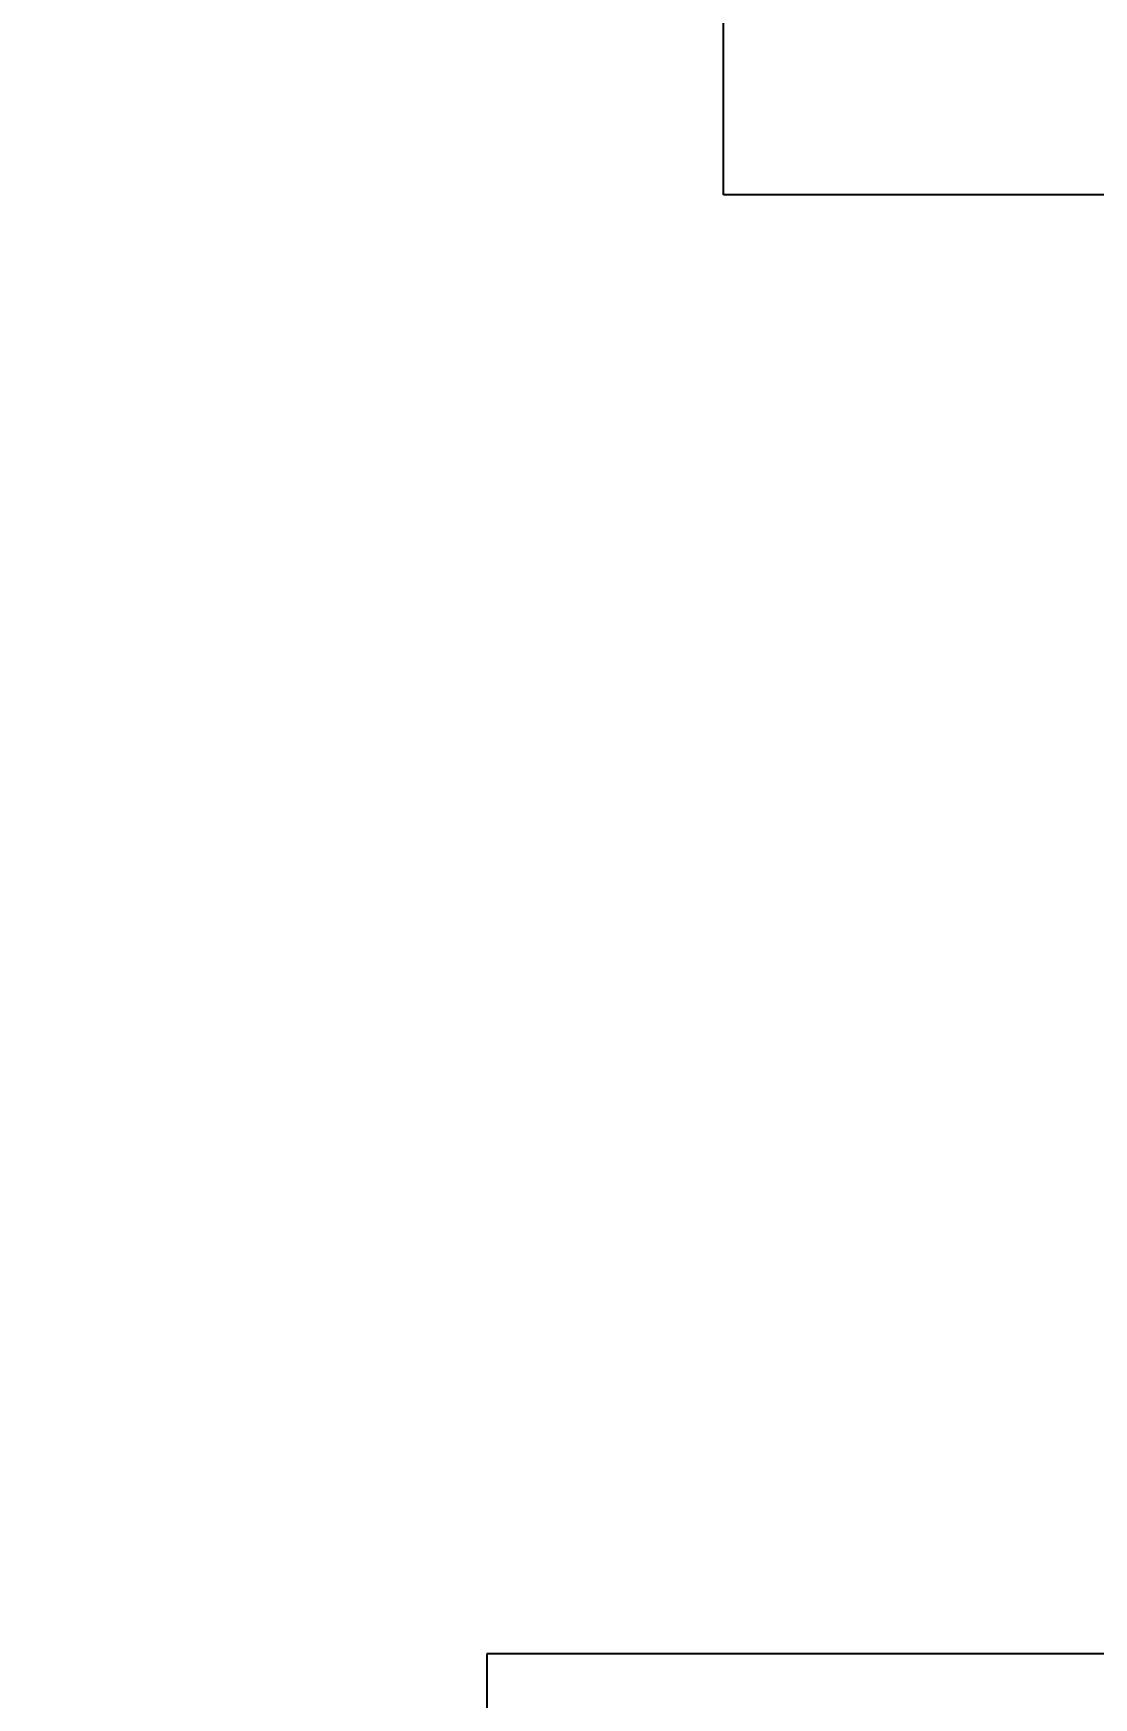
# Model space of a CAD drawing. Extents: x 0 to 948, y 0 to 695.
# Drawn here: x 574.51 to 587.95, y 323.23 to 344.33 of the extents above; entities that cross this region are included whole.
import ezdxf

# ---------------------------------------------------------------- set-up
doc = ezdxf.new("R2010")
doc.units = 0
doc.header["$LTSCALE"] = 10
doc.header["$MEASUREMENT"] = 0
doc.header["$PDMODE"] = 3
doc.header["$PDSIZE"] = -10
doc.layers.get('0').update_dxf_attribs({"linetype": 'CONTINUOUS'})
doc.layers.get('DEFPOINTS').update_dxf_attribs({"linetype": 'CONTINUOUS'})
doc.layers.add('레이어 1', color=7, linetype='CONTINUOUS')
doc.styles.add('Daelim Dimension', font='')
doc.styles.get('Daelim Dimension').set_extended_font_data('나눔고딕')
doc.dimstyles.new('DEFAULT', dxfattribs={"dimscale": 2, "dimtxt": 2, "dimasz": 2, "dimexe": 0, "dimexo": 2, "dimgap": 1, "dimtad": 1, "dimdec": 0, "dimzin": 9, "dimdsep": 46, "dimtxsty": 'Daelim Dimension', "dimcen": 0.5, "dimclrd": 5, "dimclre": 5, "dimclrt": 256, "dimadec": 1, "dimazin": 0, "dimtfac": 1, "dimtdec": 0, "dimtix": 1, "dimtmove": 0, "dimatfit": 3, "dimfxl": 1, "dimtolj": 1, "dimtzin": 1, "dimlwd": 9, "dimlwe": 9, "dimarcsym": 0})

# ---------------------------------------------------------------- blocks, each defined once
blk = doc.blocks.new('*D5')
at = {"color": 5, "lineweight": 9, "ltscale": 0.5, "transparency": 16777216}
for p, q in [((476.451, 433.111), (476.451, 289.083)), ((604.255, 292.542), (604.255, 289.083)), ((600.255, 289.083), (480.451, 289.083))]:
    blk.add_line(p, q, dxfattribs=at)
at = {"color": 5, "ltscale": 0.5, "transparency": 16777216}
for points in [[(480.451, 289.75), (480.451, 288.416), (476.451, 289.083)], [(600.255, 289.75), (600.255, 288.416), (604.255, 289.083)]]:
    blk.add_solid(points, dxfattribs=at)
at = {"layer": 'DEFPOINTS', "color": 0, "ltscale": 0.5, "transparency": 16777216}
for p in [(476.451, 437.111), (604.255, 296.542), (476.451, 289.083)]:
    blk.add_point(p, dxfattribs=at)
at = {"color": 7, "ltscale": 0.5, "transparency": 16777216, "insert": (540.353, 296.527), "char_height": 10, "attachment_point": 5, "style": 'Daelim Dimension'}
blk.add_mtext('\\A1;128', dxfattribs=at)

msp = doc.modelspace()

# ---------------------------------------------------------------- linework, layer by layer
at = {"layer": '레이어 1', "lineweight": -3}
for p, q in [((583.255, 342.281), (583.255, 345.281)), ((625.255, 342.281), (583.255, 342.281)), ((580.255, 323.781), (580.255, 322.781)), ((604.255, 323.781), (580.255, 323.781))]:
    msp.add_line(p, q, dxfattribs=at)

# ---------------------------------------------------------------- dimensions: what is measured, and where the dimension line sits
at = {"color": 5, "ltscale": 0.5}
dim = msp.add_linear_dim(base=(476.451, 289.083), p1=(604.255, 296.542), p2=(476.451, 437.111), text='128', dimstyle='DEFAULT', override={"dimtxt": 5, "dimclrd": 5, "dimclre": 5, "dimclrt": 7}, dxfattribs=at)
dim.commit()
dim.dimension.update_dxf_attribs({"geometry": '*D5', "text_midpoint": (540.353, 296.527)})

doc.saveas('drawing.dxf')
